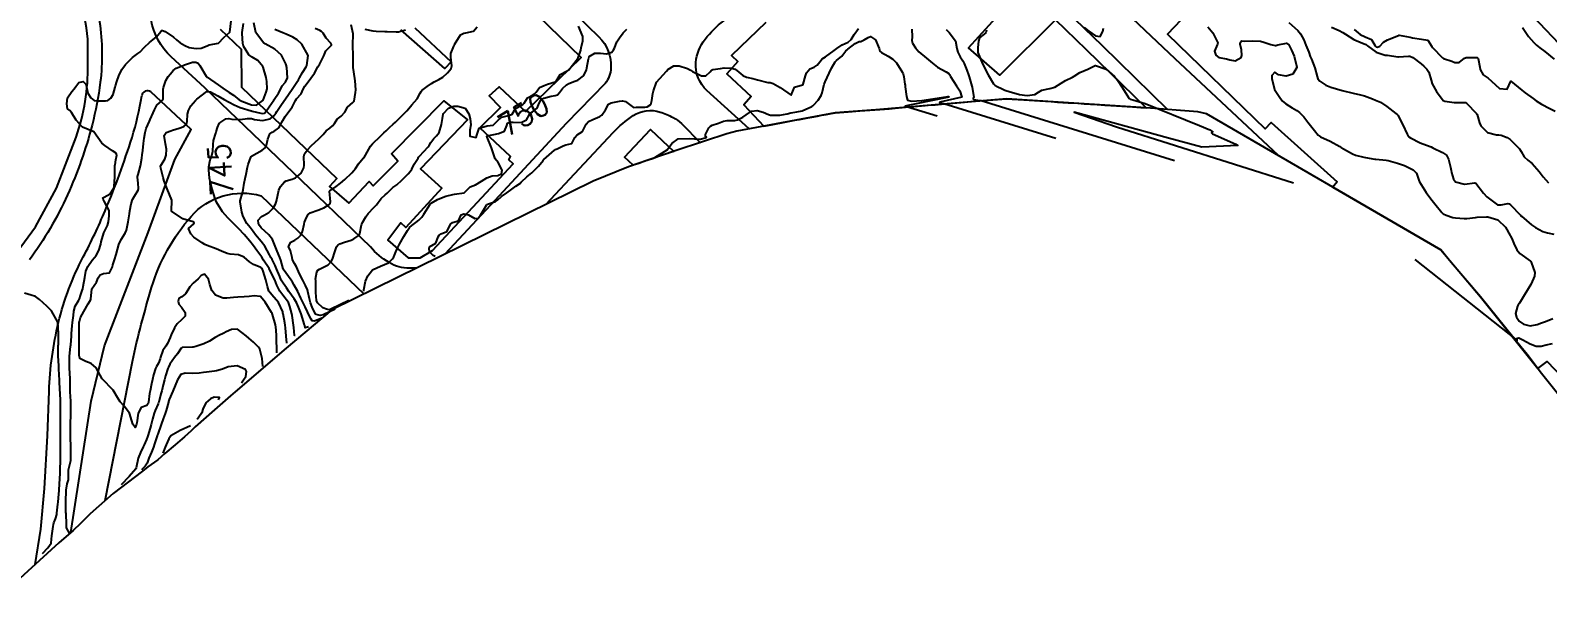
# Model space of a CAD drawing. Header units: metres. Extents: x 307586 to 320046, y 7427249 to 7434250.
# Drawn here: x 316322 to 316592, y 7432686.4 to 7432786.5 of the extents above; entities that cross this region are included whole.
import ezdxf
from ezdxf.enums import TextEntityAlignment as Align

# ---------------------------------------------------------------- set-up
doc = ezdxf.new("R2010")
doc.units = ezdxf.units.M
doc.header["$MEASUREMENT"] = 0
for name, color, linetype in [('Area', 45, 'Continuous'), ('Area Verde e Lazer', 45, 'Continuous'), ('Cotas', 45, 'Continuous'), ('Curvas de Nivel 1m', 11, 'Continuous'), ('Curvas de Nivel 5m', 15, 'Continuous'), ('Edificações', 30, 'Continuous'), ('Vias Primárias', 230, 'Continuous')]:
    doc.layers.add(name, color=color, linetype=linetype)
doc.styles.add('Style-STANDARD', font='STANDARD.shx')

msp = doc.modelspace()

# ---------------------------------------------------------------- linework, layer by layer
at = {"layer": 'Area'}
msp.add_polyline3d([(316598.56, 7432715.9, 753.69), (316590.69, 7432725.73, 756.59), (316588.43, 7432728.76, 758.14), (316587.46, 7432729.9, 758.49), (316580.06, 7432739.05, 755.97), (316574.82, 7432745.18, 748.97), (316572.98, 7432747.46, 755.09), (316531.27, 7432771.66, 748.32), (316529.73, 7432772.02, 748.32), (316520.57, 7432772.74, 748.2), (316495.67, 7432774.35, 752.79), (316495.02, 7432774.29, 751.08), (316482.98, 7432773.28, 754.46), (316472.47, 7432772.36, 755.79), (316465.2, 7432771.85, 755.98), (316447.71, 7432768.56, 751.6), (316445.94, 7432768.12, 751.86), (316441.94, 7432766.76, 751.81), (316436.58, 7432765.01, 751.76), (316428.43, 7432762.21, 752.44), (316422.14, 7432759.66, 754.68), (316375.61, 7432736.75, 755.96), (316367.53, 7432729.92, 750.29), (316358.41, 7432722.16, 746.19), (316357.62, 7432721.44, 747.09), (316354.77, 7432718.94, 746.58), (316351.32, 7432715.94, 741.61), (316350.71, 7432715.34, 742.33), (316350.61, 7432715.24, 742.19), (316349.41, 7432714.16, 740.35), (316347.73, 7432712.71, 743.18), (316345.91, 7432711.2, 741.95), (316344.68, 7432710.04, 745.41), (316342.89, 7432708.83, 743.18), (316341.91, 7432708.04, 743.01), (316336.71, 7432704.04, 742.57), (316332.6, 7432700.47, 742.19), (316330.92, 7432698.72, 742.09), (316329.61, 7432697.47, 741.22), (316327.02, 7432695.3, 740.36), (316317.38, 7432686.41, 740.17)], dxfattribs=at)
at = {"layer": 'Area Verde e Lazer'}
msp.add_lwpolyline([(316317.49, 7432744.17), (316322.91, 7432751.54), (316326.66, 7432758.44), (316329.82, 7432766.71, 0.090659), (316332.22, 7432779.61, 0.001492), (316332.22, 7432783.97, 0.103266), (316330.57, 7432791.77, 0.140767), (316323.06, 7432800.79, 0.126944), (316311.36, 7432804.99, 0.103163)], format="xyb", dxfattribs=at)
msp.add_lwpolyline([(316317.49, 7432744.17), (316322.91, 7432751.54), (316326.66, 7432758.44), (316329.82, 7432766.71, 0.090659), (316332.22, 7432779.61, 0.001492), (316332.22, 7432783.97, 0.103266), (316330.57, 7432791.77, 0.140767), (316323.06, 7432800.79, 0.126944), (316311.36, 7432804.99, 0.103163)], format="xyb", dxfattribs=at)
at = {"layer": 'Curvas de Nivel 1m', "flags": 128}
for points, elevation in [([(316328.92, 7432697.02), (316328.43, 7432697.95), (316328.4, 7432698.52), (316328.39, 7432698.56), (316328.33, 7432700.52), (316328.32, 7432700.66), (316328.31, 7432702.52), (316328.31, 7432702.69), (316328.34, 7432704.52), (316328.35, 7432704.68), (316328.53, 7432705.76), (316328.71, 7432706.33), (316328.76, 7432706.52), (316328.78, 7432708.29), (316328.82, 7432708.52), (316329.16, 7432709.93), (316329.2, 7432710.51), (316329.18, 7432711.94), (316329.16, 7432712.51), (316329.14, 7432714), (316329.14, 7432714.51), (316329.14, 7432716.03), (316329.14, 7432716.52), (316329.18, 7432718), (316329.19, 7432718.51), (316329.2, 7432720.01), (316329.19, 7432720.52), (316329.09, 7432722.14), (316329.08, 7432722.52), (316329.09, 7432724.18), (316329.07, 7432724.52), (316328.94, 7432726.35), (316328.93, 7432726.52), (316328.92, 7432728.39), (316328.93, 7432728.52), (316329.13, 7432730.21), (316329.16, 7432730.52), (316329.28, 7432732.08), (316329.32, 7432732.52), (316329.45, 7432733.93), (316329.5, 7432734.51), (316329.64, 7432735.76), (316329.74, 7432736.51), (316329.98, 7432737.43), (316330.58, 7432738.5), (316330.7, 7432738.71), (316330.92, 7432739.29), (316331.22, 7432740.21), (316331.29, 7432740.49), (316331.38, 7432740.93), (316331.67, 7432742.49), (316331.84, 7432743.63), (316332.18, 7432744.48), (316333, 7432745.62), (316333.39, 7432746.08), (316333.69, 7432746.46), (316334.16, 7432747.32), (316334.51, 7432748.46), (316334.61, 7432748.88), (316335.06, 7432750.45), (316335.72, 7432751.8), (316335.9, 7432752.44), (316336.03, 7432753.51), (316336, 7432754.44), (316335.13, 7432756.13), (316334.91, 7432756.45), (316334.9, 7432756.69), (316335.14, 7432756.79), (316336.17, 7432757.41), (316336.83, 7432758.43), (316336.89, 7432758.7), (316337.04, 7432760.43), (316337.04, 7432760.58), (316337.04, 7432762.43), (316337.05, 7432762.59), (316337.22, 7432763.47), (316337.35, 7432764.31), (316337.33, 7432764.43), (316337.31, 7432764.5), (316337.24, 7432764.64), (316336.59, 7432765.09), (316335.25, 7432765.99), (316334.7, 7432766.46), (316333.27, 7432768.47), (316331.28, 7432769.3), (316330.13, 7432770.51), (316329.32, 7432771.9), (316329.03, 7432772.23), (316328.6, 7432772.53), (316328.45, 7432773.42), (316328.59, 7432774.53), (316329.36, 7432775.65), (316329.8, 7432776.08), (316330.07, 7432776.51), (316330.63, 7432777.26), (316331.38, 7432777.41), (316331.83, 7432776.95), (316331.96, 7432776.49), (316332.22, 7432775.34), (316332.74, 7432774.48), (316333.35, 7432774.05), (316333.82, 7432773.99), (316335.35, 7432773.98), (316335.78, 7432774.01), (316336.31, 7432774.44), (316336.69, 7432775.11), (316337.1, 7432776.43), (316337.16, 7432776.65), (316337.38, 7432777.43), (316337.71, 7432778.43), (316338.28, 7432779.55), (316338.92, 7432780.41), (316339.43, 7432780.96), (316340.17, 7432781.66), (316341.13, 7432782.38), (316341.31, 7432782.52), (316341.45, 7432782.65), (316342.3, 7432783.53), (316343.18, 7432784.35), (316343.48, 7432784.57), (316344.45, 7432785.37), (316345.21, 7432786.33), (316345.34, 7432786.48), (316345.49, 7432786.5), (316346, 7432786.32), (316347.48, 7432785.31), (316348, 7432784.82), (316348.64, 7432784.29), (316349.47, 7432783.83), (316350.24, 7432783.49), (316351.46, 7432783.26), (316352.37, 7432783.34), (316353.47, 7432783.79), (316353.78, 7432783.91), (316355.47, 7432784.21), (316356.42, 7432785.26), (316357.49, 7432786.19), (316357.69, 7432788.19)], 742), ([(316365.83, 7432729.1), (316365.84, 7432730.08), (316365.81, 7432731.05), (316365.77, 7432732.08), (316365.72, 7432733.22), (316365.58, 7432734.08), (316365.06, 7432735.92), (316365, 7432736.09), (316364.9, 7432736.31), (316363.76, 7432738.1), (316362.93, 7432739.11), (316361.8, 7432739.26), (316360.93, 7432739.11), (316360.03, 7432739.05), (316358.93, 7432739), (316358.15, 7432738.94), (316356.92, 7432738.83), (316356.27, 7432738.85), (316354.93, 7432739.37), (316354.27, 7432740.22), (316353.9, 7432741.28), (316353.68, 7432742.22), (316352.98, 7432743.09), (316352.36, 7432742.85), (316351.82, 7432742.25), (316350.96, 7432741.51), (316350.34, 7432740.88), (316350.02, 7432740.27), (316349.61, 7432739.6), (316348.93, 7432739.09), (316348.42, 7432738.79), (316348.26, 7432738.29), (316348.41, 7432737.79), (316348.9, 7432737.22), (316349.51, 7432736.27), (316349.52, 7432735.64), (316348.88, 7432734.98), (316348.13, 7432734.29), (316347.62, 7432733.54), (316347.05, 7432732.31), (316346.84, 7432731.84), (316346.36, 7432730.78), (316346.07, 7432730.32), (316345.58, 7432729.55), (316345.16, 7432728.33), (316345.08, 7432728.04), (316344.78, 7432727.28), (316344.42, 7432726.69), (316344.26, 7432726.34), (316343.92, 7432725.18), (316343.7, 7432724.34), (316343.52, 7432723.57), (316343.28, 7432722.34), (316343.2, 7432721.86), (316343, 7432720.35), (316342.93, 7432720.11), (316342.69, 7432719.73), (316341.7, 7432719.35), (316341.14, 7432718.37), (316340.91, 7432716.63), (316340.86, 7432716.38), (316340.65, 7432715.81), (316340.22, 7432716.38), (316340.06, 7432716.98), (316339.61, 7432718.39), (316338.69, 7432719.59), (316337.95, 7432720.41), (316337.46, 7432721.17), (316336.72, 7432722.43), (316334.75, 7432724.45), (316333.67, 7432726.46), (316332.78, 7432727.22), (316331.86, 7432727.56), (316330.79, 7432728.08), (316330.7, 7432728.5), (316330.69, 7432728.6), (316330.68, 7432730.5), (316330.68, 7432730.65), (316330.64, 7432732.5), (316330.65, 7432732.7), (316330.68, 7432734.5), (316330.7, 7432734.68), (316330.88, 7432735.39), (316331.47, 7432736.49), (316332.25, 7432737.82), (316332.7, 7432738.47), (316332.76, 7432738.63), (316332.93, 7432740.47), (316332.94, 7432740.52), (316333.73, 7432741.69), (316334.03, 7432742.46), (316334.42, 7432743.01), (316334.97, 7432743.23), (316336.05, 7432743.37), (316336.58, 7432744.43), (316336.67, 7432744.76), (316337.01, 7432745.82), (316337.18, 7432746.43), (316337.23, 7432746.64), (316337.72, 7432748.42), (316338.17, 7432749.29), (316338.86, 7432750.4), (316339.07, 7432750.94), (316339.33, 7432752.14), (316339.38, 7432752.4), (316339.62, 7432753.88), (316339.69, 7432754.39), (316339.9, 7432755.62), (316340.18, 7432756.39), (316340.52, 7432757), (316341.15, 7432758.08), (316341.23, 7432758.38), (316341.17, 7432759.31), (316341.04, 7432760.38), (316341.05, 7432760.52), (316341.19, 7432760.88), (316341.61, 7432762.37), (316341.82, 7432763.78), (316341.9, 7432764.37), (316342, 7432765.13), (316342.1, 7432766.37), (316342.21, 7432767.32), (316342.4, 7432768.36), (316342.6, 7432769.04), (316343.18, 7432770.35), (316343.31, 7432770.64), (316343.83, 7432771.83), (316344.07, 7432772.34), (316344.51, 7432773.17), (316345.35, 7432773.94), (316345.55, 7432774.13), (316345.6, 7432774.33), (316345.63, 7432776.07), (316345.67, 7432776.33), (316346.1, 7432777.61), (316346.52, 7432778.32), (316346.92, 7432778.79), (316347.41, 7432779.35), (316347.95, 7432779.77), (316349.16, 7432780.28), (316349.42, 7432780.4), (316350.81, 7432780.88), (316351.43, 7432780.86), (316351.85, 7432780.67), (316352.15, 7432780.25), (316353.29, 7432778.34), (316353.35, 7432778.23), (316353.37, 7432778.21), (316353.39, 7432778.2), (316353.45, 7432778.17), (316355.38, 7432776.81), (316356.22, 7432776.2), (316357.37, 7432775.46), (316358.14, 7432774.96), (316359.13, 7432774.16), (316359.35, 7432774.02), (316359.59, 7432773.92), (316361.34, 7432773.27), (316362.25, 7432773.21), (316363.35, 7432774.03), (316363.39, 7432774.08), (316363.4, 7432774.11), (316363.93, 7432775.54), (316364.12, 7432776.1), (316364.09, 7432777.4), (316363.95, 7432778.1), (316363.42, 7432779.99), (316363.36, 7432780.11), (316362.44, 7432781.13), (316361.44, 7432781.75), (316360.84, 7432782.15), (316359.9, 7432783.72), (316359.8, 7432784.16), (316359.68, 7432785.97), (316359.7, 7432786.16), (316359.93, 7432787.73)], 743), ([(316367.6, 7432730.83), (316367.52, 7432732.06), (316367.39, 7432733.54), (316367.34, 7432734.06), (316367.28, 7432734.47), (316366.95, 7432736.07), (316366.94, 7432736.12), (316366.9, 7432736.4), (316366.14, 7432738.08), (316364.93, 7432739.42), (316364.44, 7432740.1), (316364.16, 7432740.89), (316363.89, 7432742.1), (316363.42, 7432743.67), (316363.22, 7432744.11), (316363, 7432744.32), (316361.68, 7432744.81), (316361, 7432745.29), (316360.03, 7432746.15), (316359.02, 7432746.56), (316357.51, 7432746.68), (316357.02, 7432746.76), (316355.99, 7432747.23), (316355.03, 7432747.65), (316353.46, 7432748.23), (316353.04, 7432748.42), (316352.58, 7432748.7), (316351.05, 7432749.69), (316350.55, 7432750.27), (316350.12, 7432751.22), (316351.08, 7432752.1), (316351.14, 7432752.26), (316351.08, 7432752.34), (316350.94, 7432752.41), (316349.09, 7432752.97), (316347.11, 7432754.31), (316347.13, 7432756.31), (316346.35, 7432758.32), (316345.82, 7432759.67), (316345.61, 7432760.33), (316345.2, 7432762.01), (316345.16, 7432762.33), (316345.16, 7432762.37), (316345.2, 7432762.44), (316345.94, 7432763.61), (316346.12, 7432764.32), (316346.18, 7432765.38), (316346.05, 7432766.32), (316345.81, 7432767.79), (316346.16, 7432768.32), (316346.98, 7432768.61), (316347.28, 7432768.72), (316348.46, 7432769.12), (316349.29, 7432769.41), (316349.76, 7432769.81), (316349.89, 7432770.27), (316349.97, 7432771.62), (316350.11, 7432772.27), (316350.53, 7432773.07), (316351.35, 7432774), (316351.47, 7432774.13), (316351.6, 7432774.26), (316353.37, 7432775.61), (316354.03, 7432775.56), (316355.36, 7432774.85), (316356.5, 7432774.2), (316357.35, 7432773.76), (316358.24, 7432773.28), (316359.33, 7432772.77), (316361.29, 7432772.17), (316361.32, 7432772.17), (316361.43, 7432772.14), (316362.97, 7432771.76), (316363.32, 7432771.72), (316363.63, 7432771.8), (316363.93, 7432772.1), (316364.5, 7432772.93), (316365.29, 7432774.09), (316365.31, 7432774.13), (316365.35, 7432774.19), (316366.14, 7432775.31), (316366.53, 7432776.08), (316366.8, 7432776.65), (316367.39, 7432777.32), (316367.72, 7432778.07), (316367.6, 7432779.88), (316367.58, 7432780.07), (316367.56, 7432780.21), (316367.43, 7432780.58), (316366.65, 7432782.08), (316365.46, 7432783.19), (316363.77, 7432784.12), (316363.57, 7432784.21), (316363.47, 7432784.27), (316362.12, 7432786.13), (316361.77, 7432787.88)], 744), ([(316371.47, 7432733.75), (316370.91, 7432733.55), (316370.8, 7432733.95), (316370.81, 7432734.02), (316370.79, 7432734.1), (316370.15, 7432736.03), (316369.71, 7432737.22), (316369.34, 7432738.04), (316368.92, 7432738.73), (316368, 7432740.05), (316367.56, 7432740.67), (316366.96, 7432741.51), (316366.63, 7432742.07), (316366.35, 7432742.7), (316365.79, 7432744.08), (316365.56, 7432744.65), (316365.01, 7432745.7), (316364.79, 7432746.09), (316364.53, 7432746.58), (316363.69, 7432748.1), (316363.04, 7432748.91), (316362.07, 7432750.12), (316361.66, 7432750.72), (316361.08, 7432751.44), (316360.53, 7432752.15), (316359.86, 7432753.39), (316359.61, 7432754.16), (316359.33, 7432755.96), (316359.33, 7432756.16), (316359.72, 7432757.58), (316359.84, 7432758.15), (316360.02, 7432759.3), (316360.21, 7432760.15), (316360.39, 7432760.94), (316360.61, 7432762.15), (316360.73, 7432762.62), (316361.23, 7432763.95), (316361.3, 7432764.07), (316361.36, 7432764.14), (316363.24, 7432765.21), (316363.74, 7432765.62), (316363.99, 7432766.1), (316364.23, 7432767.13), (316364.62, 7432768.1), (316365, 7432768.37), (316365.28, 7432768.49), (316366.21, 7432769.16), (316366.68, 7432770.08), (316366.89, 7432770.49), (316367.31, 7432771.18), (316367.98, 7432772.06), (316368.55, 7432772.84), (316369.14, 7432774.04), (316369.36, 7432774.35), (316370.16, 7432775.24), (316370.54, 7432776.03), (316370.82, 7432776.58), (316371.39, 7432777.37), (316371.88, 7432778.01), (316372.52, 7432778.89), (316373.13, 7432780), (316373.24, 7432780.19), (316373.43, 7432780.45), (316374.23, 7432781.99), (316374.58, 7432782.86), (316375.47, 7432783.74), (316375.59, 7432783.85), (316375.6, 7432783.97), (316375.48, 7432784.23), (316374.64, 7432785.14), (316374.07, 7432785.99), (316373.8, 7432786.3), (316373.5, 7432786.48), (316372.64, 7432786.87)], 746), ([(316373.86, 7432735.3), (316372.57, 7432734.77), (316372.11, 7432734.82), (316371.95, 7432735.07), (316371.49, 7432736.01), (316371.32, 7432736.43), (316370.91, 7432737.28), (316370.53, 7432738.02), (316370.13, 7432738.82), (316369.56, 7432740.03), (316368.95, 7432741.16), (316368.61, 7432741.7), (316368.37, 7432742.05), (316366.99, 7432744), (316366.96, 7432744.07), (316366.53, 7432745.6), (316366.35, 7432746.08), (316365.88, 7432747.22), (316365.56, 7432748.08), (316365.05, 7432749.27), (316364.4, 7432750.1), (316363.08, 7432751.36), (316362.77, 7432751.8), (316362.6, 7432752.12), (316362.51, 7432752.7), (316363.1, 7432753.35), (316363.61, 7432753.6), (316364.41, 7432754.1), (316364.78, 7432754.43), (316365.12, 7432754.82), (316365.62, 7432755.6), (316365.78, 7432756.08), (316366.01, 7432757.22), (316366.22, 7432758.08), (316366.49, 7432758.74), (316367.18, 7432759.57), (316367.49, 7432759.75), (316368.55, 7432760.05), (316369.19, 7432760.29), (316370.15, 7432761.08), (316370.67, 7432762.03), (316370.73, 7432762.51), (316370.64, 7432764.03), (316370.74, 7432764.52), (316371.24, 7432765.21), (316372.04, 7432766.01), (316373.26, 7432767.16), (316373.7, 7432767.56), (316374.08, 7432767.98), (316374.64, 7432768.62), (316375.29, 7432769.11), (316375.77, 7432769.49), (316376.1, 7432769.96), (316376.57, 7432770.7), (316377.32, 7432771.25), (316377.95, 7432771.94), (316378.42, 7432772.85), (316379.35, 7432773.67), (316379.49, 7432773.78), (316379.59, 7432773.92), (316379.82, 7432775.46), (316379.88, 7432775.91), (316379.79, 7432777.51), (316379.73, 7432777.92), (316379.42, 7432779.92), (316379.44, 7432781.92), (316379.39, 7432783.92), (316379.41, 7432785.84), (316379.41, 7432785.92), (316379.05, 7432787.47)], 747), ([(316376.25, 7432736.86), (316374.08, 7432735.87), (316373.57, 7432735.77), (316372.82, 7432735.91), (316372.7, 7432735.99), (316372.13, 7432737.22), (316371.83, 7432738.01), (316371.65, 7432738.73), (316371.37, 7432740.01), (316371.28, 7432740.35), (316370.95, 7432741.09), (316370.45, 7432742.03), (316369.87, 7432743.14), (316369.52, 7432744.03), (316369.36, 7432744.4), (316369, 7432745), (316368.64, 7432745.68), (316368.55, 7432746.05), (316368.25, 7432747.28), (316367.89, 7432748.06), (316368.31, 7432748.78), (316369.05, 7432749.19), (316369.58, 7432749.51), (316370.09, 7432750.03), (316370.41, 7432750.68), (316370.69, 7432752.02), (316370.76, 7432752.35), (316371.1, 7432753.21), (316371.4, 7432753.73), (316371.76, 7432754.01), (316373.12, 7432754.52), (316374.2, 7432754.9), (316375.13, 7432755.49), (316375.36, 7432755.74), (316375.42, 7432755.97), (316375.24, 7432757.88), (316375.29, 7432757.97), (316376.39, 7432758.74), (316377.18, 7432759.29), (316377.94, 7432759.94), (316379.2, 7432761.18), (316379.56, 7432761.56), (316379.83, 7432761.91), (316380.35, 7432762.77), (316381.23, 7432763.74), (316381.31, 7432763.82), (316381.39, 7432763.9), (316381.61, 7432764.27), (316382.5, 7432765.88), (316382.84, 7432766.3), (316383.27, 7432766.71), (316383.85, 7432767.29), (316384.45, 7432767.86), (316384.88, 7432768.26), (316385.29, 7432768.64), (316385.92, 7432769.22), (316386.57, 7432769.84), (316386.95, 7432770.19), (316387.31, 7432770.54), (316388.62, 7432771.81), (316388.96, 7432772.17), (316389.34, 7432772.61), (316389.87, 7432773.27), (316390.34, 7432773.79), (316390.79, 7432774.35), (316391.37, 7432775.34), (316391.53, 7432775.62), (316391.67, 7432775.78), (316392.6, 7432776.55), (316393.39, 7432777.08), (316393.82, 7432777.33), (316394.65, 7432777.74), (316395.41, 7432778.21), (316396.19, 7432778.95), (316396.84, 7432779.72), (316396.97, 7432780.18), (316396.81, 7432781.72), (316396.79, 7432782.38), (316397.36, 7432783.71), (316397.4, 7432783.79), (316397.48, 7432783.99), (316398.55, 7432785.69), (316399.15, 7432786.03), (316399.5, 7432786.07), (316400.82, 7432786.35), (316401.51, 7432787.13)], 748), ([(316378.64, 7432738.41), (316375.47, 7432736.89), (316375.14, 7432736.79), (316374.71, 7432736.87), (316374.02, 7432737.09), (316373.06, 7432737.99), (316372.93, 7432738.42), (316372.81, 7432739.86), (316372.8, 7432739.99), (316372.81, 7432741.84), (316372.79, 7432741.99), (316372.75, 7432742.21), (316372.99, 7432743.53), (316373.15, 7432743.83), (316373.41, 7432743.99), (316375, 7432744.78), (316375.55, 7432745.42), (316375.78, 7432745.96), (316376.08, 7432746.91), (316376.49, 7432747.96), (316376.71, 7432748.29), (316377.05, 7432748.51), (316377.91, 7432748.8), (316379.06, 7432749.19), (316379.55, 7432749.43), (316380.29, 7432749.91), (316380.61, 7432750.36), (316380.91, 7432751.9), (316380.95, 7432752.04), (316381.09, 7432752.28), (316381.7, 7432753.29), (316382.11, 7432753.89), (316383.12, 7432754.99), (316383.56, 7432755.44), (316383.9, 7432755.86), (316384.44, 7432756.56), (316385.15, 7432757.21), (316385.48, 7432757.52), (316385.78, 7432757.84), (316386.49, 7432758.52), (316387.17, 7432759), (316388.11, 7432759.82), (316389.19, 7432760.97), (316389.6, 7432761.39), (316389.86, 7432761.79), (316390.3, 7432762.7), (316390.99, 7432763.78), (316391.08, 7432763.93), (316391.24, 7432764.14), (316392.76, 7432765.76), (316392.97, 7432766.04), (316393.26, 7432766.54), (316393.76, 7432767.26), (316394.27, 7432767.74), (316394.72, 7432768.31), (316395.16, 7432769.73), (316395.31, 7432770.82), (316395.45, 7432771.6), (316395.51, 7432771.73), (316396.39, 7432772.67), (316397.34, 7432773.01), (316398.05, 7432772.99), (316399.34, 7432772.69), (316400, 7432771.67), (316400.24, 7432770.75), (316400.34, 7432769.67), (316400.2, 7432768.77), (316400.17, 7432767.67), (316401.28, 7432767.46), (316401.35, 7432767.59), (316401.36, 7432767.66), (316401.87, 7432769.08), (316403.3, 7432769.49), (316404.36, 7432769.62), (316405.31, 7432770.57), (316405.86, 7432771.07), (316407.32, 7432771.44), (316407.71, 7432771.58), (316408.3, 7432772.61), (316409.35, 7432773.13), (316409.62, 7432773.29), (316409.84, 7432773.56), (316410.43, 7432774.48), (316411.37, 7432774.97), (316411.7, 7432775.2), (316412, 7432775.53), (316412.58, 7432776.34), (316413.39, 7432776.72), (316413.99, 7432776.91), (316415.4, 7432777.35), (316415.49, 7432777.4), (316415.54, 7432777.49), (316416.26, 7432778.64), (316417.42, 7432779.26), (316417.8, 7432779.46), (316419.14, 7432781.14), (316419.33, 7432781.44), (316419.38, 7432781.51), (316419.45, 7432781.64), (316419.93, 7432782.98), (316420.03, 7432783.43), (316420.27, 7432784.65), (316420.32, 7432785.43), (316419.52, 7432787.29)], 749), ([(316381.5, 7432786.75), (316382.94, 7432786.44), (316383.5, 7432786.4), (316385.05, 7432786.31), (316385.5, 7432786.29), (316387.08, 7432786.25), (316387.5, 7432786.24), (316388.72, 7432786.6)], 747), ([(316394.02, 7432746.24), (316393.69, 7432746.41), (316393.03, 7432747.08), (316392.93, 7432747.75), (316393.04, 7432747.96), (316394.14, 7432748.65), (316394.56, 7432749.73), (316394.73, 7432750.07), (316395.07, 7432750.28), (316396.07, 7432750.72), (316396.61, 7432751.71), (316396.76, 7432752.04), (316397.09, 7432752.28), (316398.18, 7432752.61), (316398.62, 7432753.69), (316399.11, 7432753.85), (316399.94, 7432753.67), (316401.1, 7432753.02), (316401.68, 7432753.08), (316402.11, 7432753.64), (316403.13, 7432755.41), (316403.24, 7432755.52), (316403.51, 7432755.63), (316404.74, 7432756.02), (316405.14, 7432756.28), (316405.83, 7432756.92), (316406.76, 7432757.59), (316406.99, 7432757.76), (316407.17, 7432757.89), (316408.37, 7432758.77), (316409.18, 7432759.33), (316409.3, 7432759.44), (316409.4, 7432759.56), (316410.32, 7432760.42), (316411.2, 7432761.18), (316411.6, 7432761.53), (316412.39, 7432762.35), (316413.23, 7432763.35), (316413.31, 7432763.44), (316413.38, 7432763.51), (316415.25, 7432765.18), (316415.43, 7432765.31), (316415.85, 7432765.48), (316416.79, 7432765.94), (316417.26, 7432766.11), (316418.36, 7432766.36), (316418.89, 7432767.45), (316419.29, 7432767.91), (316420.23, 7432768.5), (316420.7, 7432769.43), (316420.91, 7432769.82), (316421.31, 7432770.27), (316422.06, 7432770.67), (316423.32, 7432771.15), (316423.66, 7432771.39), (316424.33, 7432772.39), (316424.86, 7432773.38), (316425.36, 7432773.64), (316426.83, 7432773.88), (316427.36, 7432773.95), (316427.89, 7432773.87), (316428.59, 7432773.33), (316429.34, 7432772.76), (316429.83, 7432772.83), (316431.35, 7432772.84), (316431.76, 7432772.88), (316432.38, 7432773.29), (316432.6, 7432774.05), (316432.73, 7432775.29), (316432.89, 7432775.77), (316433.4, 7432777.28), (316435.17, 7432779.25), (316435.43, 7432779.53), (316436.47, 7432780.2), (316437.44, 7432780.2), (316438.94, 7432779.7), (316439.43, 7432779.45), (316439.82, 7432779.2), (316441.42, 7432778.39), (316442.16, 7432778.43), (316442.94, 7432779.16), (316443.18, 7432779.41), (316443.43, 7432779.52), (316444.82, 7432779.75), (316445.43, 7432779.85), (316446.78, 7432779.77), (316447.43, 7432779.58), (316448.07, 7432779.1), (316448.78, 7432778.46), (316449.41, 7432778.21), (316450.54, 7432777.94), (316451.41, 7432777.7), (316453.21, 7432777.24), (316453.4, 7432777.23), (316453.61, 7432777.24), (316454.16, 7432777.03), (316455.39, 7432776.33), (316457.37, 7432774.99), (316457.99, 7432776.38), (316459.4, 7432776.84), (316459.48, 7432776.88), (316459.52, 7432776.96), (316459.95, 7432778.42), (316460.13, 7432778.95), (316460.71, 7432779.67), (316461.44, 7432779.97), (316462.03, 7432780.34), (316462.47, 7432780.93), (316462.91, 7432781.47), (316463.46, 7432781.81), (316465.03, 7432782.9), (316465.48, 7432783.29), (316466.44, 7432783.93), (316467.49, 7432784.39), (316468.04, 7432784.86), (316468.58, 7432785.78), (316469.36, 7432786.84)], 751), ([(316478.87, 7432786.73), (316478.88, 7432785.35), (316478.86, 7432784.73), (316478.99, 7432784.23), (316479.48, 7432783.41), (316480.08, 7432782.71), (316481.46, 7432781.55), (316482.54, 7432780.69), (316483.44, 7432779.94), (316484.95, 7432779.14), (316485.43, 7432778.84), (316485.56, 7432778.65), (316485.74, 7432778.32), (316486.79, 7432776.64), (316487.39, 7432775.73), (316487.74, 7432774.62), (316485.16, 7432774.05), (316483.81, 7432773.72), (316483.77, 7432773.61), (316484.21, 7432773.55), (316484.55, 7432773.5), (316504.5, 7432767.31)], 751), ([(316509.53, 7432787.02), (316510.33, 7432786.35), (316511.52, 7432785.56), (316512.39, 7432785.45), (316512.86, 7432786.33), (316512.96, 7432786.9)], 748), ([(316531.53, 7432787.13), (316532.4, 7432786.09), (316533.29, 7432784.3), (316533.26, 7432784.08), (316532.73, 7432782.84), (316532.92, 7432782.09), (316533.47, 7432781.7), (316534.86, 7432781.46), (316535.46, 7432781.25), (316536.41, 7432781.1), (316537.47, 7432781.68), (316537.6, 7432782.03), (316537.49, 7432783.06), (316537.27, 7432784.03), (316537.25, 7432784.29), (316537.51, 7432784.64), (316538.07, 7432784.58), (316539.51, 7432784.64), (316540.92, 7432784.58), (316541.51, 7432784.41), (316542.71, 7432783.97), (316543.5, 7432783.81), (316543.63, 7432783.83), (316543.98, 7432783.95), (316545.51, 7432784.24), (316545.94, 7432783.93), (316546.42, 7432782.99), (316546.86, 7432781.92), (316547.37, 7432779.99), (316547.38, 7432779.91), (316546.66, 7432778.69), (316545.44, 7432778.34), (316544.1, 7432778.61), (316543.44, 7432779.08), (316542.92, 7432778.48), (316542.89, 7432777.97), (316543.4, 7432775.96), (316544.19, 7432774.75), (316544.78, 7432773.94), (316545.38, 7432773.43), (316546.55, 7432772.74), (316547.36, 7432772.27), (316547.84, 7432771.9), (316548.58, 7432771.13), (316549.34, 7432770.19), (316549.58, 7432769.88), (316550.5, 7432768.69), (316551.17, 7432767.86), (316551.31, 7432767.74), (316551.58, 7432767.58), (316553.3, 7432766.76), (316555, 7432765.81), (316555.18, 7432765.71), (316555.28, 7432765.64), (316555.67, 7432765.42), (316557.27, 7432764.53), (316557.79, 7432764.31), (316559.26, 7432763.93), (316560.25, 7432763.75), (316561.26, 7432763.61), (316561.4, 7432763.6), (316563.26, 7432763.42), (316563.62, 7432763.35), (316565.25, 7432762.89), (316566.5, 7432762.43), (316567.24, 7432762.09), (316568.09, 7432761.66), (316568.66, 7432761.08), (316569.16, 7432759.64), (316569.18, 7432759.61), (316569.21, 7432759.54), (316570.36, 7432757.63), (316571.18, 7432756.5), (316571.9, 7432755.61), (316573.15, 7432754.1), (316573.41, 7432753.86), (316573.93, 7432753.59), (316575.14, 7432753.17), (316575.59, 7432753.11), (316577.14, 7432753.04), (316577.63, 7432753.05), (316579.14, 7432753.19), (316579.43, 7432753.23), (316581.14, 7432753.3), (316581.34, 7432753.3), (316583.13, 7432752.77), (316584.52, 7432751.46), (316584.74, 7432751.09), (316585.1, 7432750.41), (316585.61, 7432749.44), (316585.98, 7432748.55), (316586.51, 7432747.44), (316587.06, 7432746.78), (316588.97, 7432745.4), (316589, 7432745.36), (316589.04, 7432745.27), (316589.69, 7432743.39), (316589.68, 7432742.73), (316589.07, 7432741.4), (316589.04, 7432741.35), (316588.99, 7432741.27), (316587.86, 7432739.42), (316586.96, 7432737.96), (316586.76, 7432737.63), (316586.65, 7432737.43), (316586.26, 7432736.11), (316586.43, 7432735.43), (316586.92, 7432734.72), (316587.68, 7432734.19), (316588.91, 7432733.93), (316590.14, 7432734.16), (316590.91, 7432734.43), (316591.6, 7432734.69), (316592.92, 7432735.19)], 748), ([(316545.94, 7432787.93), (316547.53, 7432786.5), (316548.03, 7432785.9), (316548.58, 7432784.83), (316548.99, 7432783.9), (316549.48, 7432782.61), (316549.75, 7432781.88), (316549.97, 7432781.37), (316550.59, 7432779.87), (316550.98, 7432778.32), (316551.11, 7432777.86), (316551.43, 7432777.45), (316552.52, 7432776.75), (316553.41, 7432776.38), (316555.4, 7432775.81), (316557.4, 7432775.34), (316558.68, 7432775.06), (316559.39, 7432774.85), (316560.83, 7432774.3), (316561.39, 7432774.09), (316562.27, 7432773.73), (316563.37, 7432772.97), (316564.95, 7432771.7), (316565.21, 7432771.55), (316565.35, 7432771.41), (316566.25, 7432769.68), (316566.98, 7432768.01), (316567.18, 7432767.67), (316567.31, 7432767.56), (316567.57, 7432767.4), (316569.3, 7432766.49), (316571.1, 7432765.81), (316571.28, 7432765.75), (316571.57, 7432765.62), (316573.27, 7432764.75), (316573.97, 7432764.29), (316574.34, 7432763.58), (316574.68, 7432762.14), (316574.8, 7432761.58), (316574.88, 7432761.22), (316575.22, 7432760.02), (316575.6, 7432759.57), (316577.21, 7432759.13), (316579.04, 7432759.36), (316579.21, 7432759.3), (316580.59, 7432757.51), (316581.18, 7432756.85), (316583.05, 7432755.48), (316583.16, 7432755.47), (316583.73, 7432755.47), (316584.92, 7432755.7), (316585.17, 7432755.66), (316585.39, 7432755.45), (316587.14, 7432753.63), (316587.24, 7432753.52), (316587.33, 7432753.43), (316589.12, 7432751.92), (316589.82, 7432751.39), (316591.11, 7432750.7), (316591.99, 7432750.49), (316593.11, 7432750.26)], 747), ([(316553.54, 7432787.08), (316554.87, 7432786.48), (316555.53, 7432786.14), (316556.01, 7432785.81), (316557.51, 7432784.86), (316559.03, 7432784.25), (316559.51, 7432784.08), (316559.71, 7432783.97), (316559.93, 7432783.76), (316561.49, 7432782.61), (316563.08, 7432782.12), (316563.48, 7432782.09), (316565.35, 7432781.82), (316565.47, 7432781.81), (316567.22, 7432781.93), (316567.48, 7432781.91), (316567.98, 7432781.66), (316569.46, 7432780.55), (316569.95, 7432780.14), (316570.52, 7432779.63), (316570.88, 7432779.06), (316571.26, 7432777.62), (316571.42, 7432777), (316572.22, 7432775.61), (316573.39, 7432774.04), (316573.68, 7432773.89), (316575.38, 7432773.68), (316577.25, 7432773.69), (316577.38, 7432773.66), (316577.58, 7432773.55), (316579.36, 7432771.73), (316579.43, 7432771.53), (316579.85, 7432770.03), (316580.13, 7432769.51), (316581.32, 7432768.36), (316582.91, 7432767.89), (316583.32, 7432767.91), (316583.71, 7432767.87), (316584.79, 7432767.46), (316585.31, 7432767.11), (316587, 7432765.43), (316587.28, 7432764.95), (316587.82, 7432763.97), (316588.49, 7432763.41), (316589.25, 7432762.82), (316590.46, 7432761.39), (316591.22, 7432760.42), (316592.16, 7432759.37)], 746), ([(316587.55, 7432787.05), (316588.61, 7432785.42), (316589.51, 7432784.35), (316589.99, 7432783.88), (316590.61, 7432783.39), (316591.49, 7432782.74), (316593.13, 7432781.36)], 744), ([(316433.09, 7432763.9), (316435.31, 7432765.25), (316436.12, 7432766.39), (316437.28, 7432767.23), (316439.28, 7432767.28), (316440.18, 7432767.19), (316441.16, 7432767.12), (316442.06, 7432767.36), (316442.3, 7432767.51), (316442.11, 7432767.58), (316442.12, 7432768), (316442.72, 7432769.17), (316443, 7432769.47), (316443.31, 7432769.62), (316444.46, 7432769.99), (316445.32, 7432770.33), (316445.98, 7432770.47), (316447.32, 7432770.48), (316447.85, 7432770.58), (316448.79, 7432771.09), (316449.34, 7432771.5), (316450.31, 7432772.11), (316451.34, 7432772.25), (316452.42, 7432771.98), (316453.34, 7432771.52), (316453.72, 7432771.42), (316455.34, 7432771.43), (316456.67, 7432771.66), (316457.34, 7432771.83), (316458.36, 7432771.99), (316459.35, 7432772.19), (316461.03, 7432772.94), (316461.21, 7432773.08), (316461.36, 7432773.22), (316462.18, 7432774.11), (316462.73, 7432774.93), (316462.91, 7432775.39), (316463.25, 7432776.92), (316463.28, 7432777.04), (316463.41, 7432777.38), (316464.11, 7432778.91), (316464.57, 7432779.77), (316465.18, 7432780.89), (316465.46, 7432781.17), (316466.41, 7432781.93), (316467.13, 7432782.87), (316467.31, 7432783.04), (316467.48, 7432783.15), (316468.79, 7432784.16), (316469.49, 7432784.54), (316469.8, 7432784.53), (316470.39, 7432784.83), (316471.09, 7432785.24), (316471.5, 7432785.43), (316472.38, 7432784.81), (316473.02, 7432783.27), (316473.18, 7432782.8), (316473.47, 7432782.56), (316474.62, 7432781.93), (316475.46, 7432781.4), (316476.11, 7432780.76), (316477.17, 7432779.01), (316477.29, 7432778.75), (316477.42, 7432778.23), (316477.6, 7432776.94), (316477.64, 7432776.75), (316477.68, 7432776.47), (316477.87, 7432774.74), (316478.09, 7432774.1), (316478.8, 7432773.88), (316480.6, 7432774.02), (316484.91, 7432774.66), (316485.28, 7432774.75), (316485.37, 7432774.75), (316485.42, 7432774.65), (316479.6, 7432773.43), (316478.11, 7432773.13), (316477.68, 7432773.03), (316477.66, 7432773), (316477.79, 7432772.98), (316477.88, 7432772.97), (316483.38, 7432771.27)], 752), ([(316492.11, 7432786.57), (316492.04, 7432786.06), (316491.51, 7432785.65), (316490.9, 7432785.19), (316490.74, 7432784.59), (316490.61, 7432783.46), (316490.58, 7432782.59), (316491.45, 7432780.58), (316492.42, 7432778.57), (316493.41, 7432776.99), (316493.63, 7432776.78), (316494.06, 7432776.55), (316494.94, 7432776.08), (316495.4, 7432775.89), (316496.36, 7432775.55), (316497.39, 7432775.26), (316497.99, 7432775.1), (316499.39, 7432774.9), (316500.74, 7432775.11), (316501.39, 7432775.54), (316501.99, 7432775.86), (316503.4, 7432776.17), (316504.32, 7432776.43), (316505.41, 7432777.11), (316506.21, 7432777.61), (316507.42, 7432778.19), (316507.76, 7432778.38), (316508.77, 7432779.03), (316509.44, 7432779.31), (316510.19, 7432779.6), (316511.45, 7432780.26), (316511.51, 7432780.28), (316513.44, 7432779.6), (316514.94, 7432778.3), (316515.14, 7432778.02), (316515.42, 7432777.63), (316516.33, 7432776.28), (316517.39, 7432774.54), (316517.5, 7432774.39), (316517.73, 7432774.26), (316518.2, 7432774.12), (316520.36, 7432773.52), (316530.06, 7432769.58), (316531.87, 7432768.8), (316532.4, 7432768.46), (316532.28, 7432768.34), (316532.15, 7432768.25), (316532.36, 7432768.07), (316536.52, 7432766.23), (316536.89, 7432766.03), (316530.48, 7432765.74), (316524.5, 7432767.31), (316507.75, 7432771.98), (316515.28, 7432769.34), (316546.74, 7432759.39)], 749), ([(316568.38, 7432745.72), (316586.57, 7432731.31), (316586.59, 7432731.72), (316586.88, 7432731.78), (316587.12, 7432731.67), (316587.56, 7432731.42), (316588.87, 7432730.72), (316589.93, 7432730.32), (316590.87, 7432730.28), (316591.73, 7432730.51), (316592.87, 7432730.79)], 749), ([(316324.14, 7432693.39), (316325.09, 7432694.36), (316325.69, 7432695.2), (316325.77, 7432695.92), (316325.78, 7432696.55), (316326.06, 7432698.18), (316326.11, 7432698.54), (316326.15, 7432698.83), (316326.45, 7432699.58), (316326.68, 7432700.31), (316326.72, 7432700.54), (316326.88, 7432702.14), (316326.92, 7432702.54), (316327.06, 7432703.98), (316327.1, 7432704.53), (316327.17, 7432705.89), (316327.21, 7432706.53), (316327.26, 7432707.82), (316327.28, 7432708.53), (316327.34, 7432709.76), (316327.37, 7432710.53), (316327.37, 7432711.76), (316327.35, 7432712.53), (316327.32, 7432713.83), (316327.32, 7432714.53), (316327.33, 7432715.85), (316327.34, 7432716.53), (316327.36, 7432717.84), (316327.36, 7432718.53), (316327.35, 7432719.88), (316327.34, 7432720.53), (316327.29, 7432721.97), (316327.25, 7432722.53), (316327.15, 7432724.14), (316327.14, 7432724.54), (316327.12, 7432724.91), (316327.06, 7432726.55), (316327.04, 7432726.81), (316326.95, 7432728.55), (316326.95, 7432730.42), (316326.96, 7432730.55), (316326.98, 7432730.7), (316326.96, 7432732.55), (316326.87, 7432734.55), (316325.74, 7432736.56), (316324.9, 7432737.43), (316323.6, 7432738.58), (316322.92, 7432739.13), (316322.15, 7432739.38), (316320.93, 7432739.73)], 741), ([(316363.33, 7432726.66), (316363.24, 7432728.11), (316362.82, 7432729.73), (316362.6, 7432730.11), (316361.68, 7432730.98), (316360.84, 7432731.7), (316360.39, 7432732.14), (316358.86, 7432733.32), (316357.76, 7432733.27), (316356.85, 7432732.82), (316356.43, 7432732.62), (316355.55, 7432732.2), (316355.09, 7432731.96), (316354.84, 7432731.81), (316353.85, 7432731.2), (316352.83, 7432730.72), (316351.43, 7432730.25), (316350.95, 7432730.13), (316350.82, 7432730.12), (316349.02, 7432730.08), (316348.82, 7432729.93), (316348.14, 7432728.95), (316347.64, 7432728.3), (316346.78, 7432727.09), (316346.54, 7432726.55), (316346.45, 7432726.31), (316346.05, 7432725.02), (316345.87, 7432724.32), (316345.64, 7432723.42), (316345.35, 7432722.32), (316345.21, 7432721.83), (316344.83, 7432720.33), (316344.79, 7432720.24), (316344.7, 7432720), (316344.2, 7432718.81), (316344.04, 7432718.34), (316343.73, 7432717.27), (316343.5, 7432716.34), (316343.32, 7432715.67), (316342.88, 7432714.35), (316342.82, 7432714.16), (316342.62, 7432713.67), (316342.22, 7432712.75), (316342.05, 7432712.36), (316341.58, 7432711.36), (316341.19, 7432710.37), (316340.82, 7432708.64), (316340.74, 7432708.47), (316339.56, 7432707.07), (316338.12, 7432705.6)], 742), ([(316359.53, 7432723.74), (316359.94, 7432724.27), (316360.31, 7432724.92), (316360.44, 7432725.81), (316360.24, 7432726.15), (316358.78, 7432726.77), (316357.2, 7432726.6), (316356.78, 7432726.45), (316356.6, 7432726.37), (316356.16, 7432726.2), (316355.09, 7432725.89), (316354.77, 7432725.83), (316353.3, 7432725.69), (316352.77, 7432725.62), (316352.02, 7432725.49), (316350.76, 7432725.41), (316349.53, 7432725.51), (316348.76, 7432725.23), (316348.16, 7432724.29), (316347.75, 7432723.29), (316347.33, 7432722.3), (316346.71, 7432720.82), (316346.59, 7432720.42), (316346.56, 7432720.31), (316346.14, 7432718.86), (316345.95, 7432718.32), (316345.62, 7432717.36), (316345.25, 7432716.32), (316344.64, 7432714.6), (316344.57, 7432714.39), (316344.55, 7432714.33), (316344.05, 7432712.89), (316343.87, 7432712.34), (316343.52, 7432711.42), (316343.09, 7432710.34), (316342.78, 7432709.46), (316342.4, 7432708.91), (316341.77, 7432708.27)], 741)]:
    msp.add_lwpolyline(points, dxfattribs=dict(at, elevation=elevation))
at = {"layer": 'Curvas de Nivel 5m', "flags": 128}
for points, elevation in [([(316369.08, 7432732.2), (316369.03, 7432732.18), (316369.01, 7432732.2), (316368.87, 7432733.64), (316368.82, 7432734.04), (316368.59, 7432735.74), (316368.52, 7432736.05), (316368.18, 7432737.33), (316367.89, 7432738.06), (316366.93, 7432739.35), (316366.37, 7432740.08), (316365.85, 7432741.18), (316365.47, 7432742.08), (316364.98, 7432743.12), (316364.46, 7432744.1), (316363.5, 7432745.61), (316363.19, 7432746.11), (316363.02, 7432746.38), (316362.26, 7432747.35), (316361.71, 7432748.13), (316361.05, 7432748.97), (316360.01, 7432750.15), (316359.07, 7432751.19), (316358.58, 7432751.67), (316358.05, 7432752.18), (316357.1, 7432753.15), (316356.2, 7432754.2), (316355.13, 7432755.91), (316354.97, 7432756.21), (316354.85, 7432756.5), (316354.34, 7432758.22), (316354.03, 7432759.36), (316353.88, 7432760.22), (316353.75, 7432761.67), (316353.77, 7432762.22), (316354, 7432763.44), (316354.28, 7432764.22), (316354.46, 7432765), (316354.49, 7432766.22), (316354.58, 7432766.9), (316354.99, 7432768.21), (316355.06, 7432768.43), (316355.29, 7432769.22), (316355.58, 7432769.93), (316355.85, 7432770.2), (316356.77, 7432770.74), (316357.31, 7432770.83), (316357.81, 7432770.68), (316359.31, 7432770.64), (316360.61, 7432770.85), (316361.31, 7432770.8), (316361.85, 7432770.67), (316363.31, 7432770.49), (316364.65, 7432770.76), (316365.32, 7432771.3), (316365.64, 7432771.76), (316365.86, 7432772.08), (316366.44, 7432772.97), (316367.2, 7432774.07), (316367.26, 7432774.16), (316367.36, 7432774.3), (316368.55, 7432776.05), (316369.39, 7432777.27), (316369.7, 7432777.73), (316369.87, 7432778.04), (316370.41, 7432779.03), (316371.05, 7432780.02), (316371.16, 7432780.28), (316371.44, 7432782.02), (316370.3, 7432784.03), (316369.48, 7432784.83), (316368.71, 7432785.28), (316367.49, 7432785.83), (316366.93, 7432786.08), (316365.5, 7432786.68)], 745), ([(316381.3, 7432740.07), (316381.35, 7432740.3), (316381.63, 7432741.89), (316382.03, 7432742.83), (316382.89, 7432743.87), (316382.99, 7432743.94), (316384.29, 7432744.56), (316385, 7432744.82), (316385.7, 7432745.15), (316386.4, 7432745.84), (316386.64, 7432746.21), (316387.03, 7432747.06), (316387.26, 7432747.61), (316387.36, 7432747.83), (316387.7, 7432748.47), (316388.46, 7432749.81), (316389.07, 7432750.89), (316389.46, 7432751.42), (316389.86, 7432751.79), (316390.56, 7432752.32), (316391.1, 7432752.72), (316391.63, 7432753.25), (316392, 7432753.77), (316393.13, 7432755.57), (316393.21, 7432755.67), (316393.33, 7432755.75), (316394.46, 7432756.42), (316395.15, 7432756.72), (316395.9, 7432756.98), (316397.16, 7432757.31), (316397.49, 7432757.38), (316399.16, 7432757.6), (316399.22, 7432757.62), (316399.29, 7432757.68), (316400.22, 7432758.63), (316401.18, 7432759.04), (316402.25, 7432759.64), (316403.19, 7432760.27), (316404.19, 7432760.62), (316405.19, 7432760.68), (316405.85, 7432760.95), (316405.93, 7432761.6), (316405.22, 7432762.98), (316404.71, 7432763.62), (316404.48, 7432764.37), (316404.05, 7432765.62), (316403.28, 7432767.48), (316403.23, 7432767.64), (316403.24, 7432767.68), (316403.28, 7432767.7), (316403.35, 7432767.71), (316405.29, 7432768.18), (316406.34, 7432768.55), (316406.75, 7432769.6), (316406.92, 7432769.98), (316407.31, 7432770.15), (316407.93, 7432770.2), (316409.31, 7432770.12), (316410.29, 7432770.58), (316410.81, 7432771.55), (316411.02, 7432771.85), (316411.33, 7432772.04), (316412.2, 7432772.67), (316412.52, 7432773.53), (316412.8, 7432774.08), (316413.36, 7432774.42), (316414.68, 7432774.81), (316415.37, 7432774.9), (316415.81, 7432775.04), (316416.14, 7432775.48), (316416.69, 7432776.17), (316417.39, 7432776.81), (316417.82, 7432777.04), (316418.9, 7432777.45), (316419.41, 7432777.65), (316420.44, 7432778.4), (316420.95, 7432779.42), (316421.03, 7432779.82), (316421.32, 7432781.42), (316421.34, 7432781.52), (316421.45, 7432781.85), (316422.41, 7432782.46), (316423.46, 7432782.44), (316424.53, 7432782.31), (316425.46, 7432782.64), (316425.78, 7432783.05), (316425.92, 7432783.37), (316426.36, 7432784.49), (316426.94, 7432785.36), (316427.19, 7432785.66), (316427.5, 7432786.05), (316428.12, 7432786.73)], 750), ([(316484.94, 7432786.66), (316485.51, 7432786.12), (316486.6, 7432784.64), (316486.84, 7432783.28), (316487.01, 7432782.63), (316487.46, 7432781.81), (316487.91, 7432781.07), (316488.14, 7432780.62), (316488.61, 7432779.44), (316488.91, 7432778.61), (316489.04, 7432778.23), (316489.41, 7432776.98), (316489.51, 7432776.6), (316489.58, 7432776.42), (316489.89, 7432774.59), (316489.75, 7432774.4), (316489.86, 7432774.21), (316490.61, 7432774.11), (316491.21, 7432774.02), (316525.62, 7432763.35)], 750), ([(316557.54, 7432786.68), (316558.65, 7432785.78), (316559.52, 7432785.39), (316560.65, 7432784.89), (316561.33, 7432783.74), (316561.5, 7432783.56), (316561.72, 7432783.51), (316562.11, 7432783.73), (316562.8, 7432784.44), (316563.51, 7432784.82), (316565.43, 7432785.6), (316565.52, 7432785.64), (316565.57, 7432785.64), (316567.52, 7432785.33), (316567.97, 7432785.21), (316569.52, 7432784.94), (316570.66, 7432784.77), (316571.38, 7432783.62), (316571.5, 7432783.44), (316573.3, 7432781.6), (316573.47, 7432781.49), (316574.94, 7432781.05), (316575.47, 7432780.79), (316576.25, 7432780.77), (316577.18, 7432781.55), (316577.37, 7432781.65), (316577.47, 7432781.66), (316579.31, 7432781.69), (316579.48, 7432781.69), (316579.63, 7432781.53), (316579.9, 7432779.97), (316579.97, 7432779.52), (316580.51, 7432778.58), (316581.44, 7432778.03), (316582.02, 7432777.49), (316583.41, 7432776.17), (316584.8, 7432776.07), (316585.43, 7432777.45), (316587.41, 7432775.88), (316588.01, 7432775.42), (316589.39, 7432774.4), (316589.98, 7432773.99), (316590.9, 7432773.39), (316591.38, 7432773.11), (316591.9, 7432772.85), (316593.36, 7432772.11)], 745), ([(316355.44, 7432720.75), (316355.67, 7432721.15), (316354.71, 7432721.2), (316354.01, 7432720.91), (316353.23, 7432720.22), (316352.69, 7432719.07), (316352.48, 7432718.42), (316352.39, 7432718.23), (316351.66, 7432717.25)], 740), ([(316350.48, 7432716.1), (316348.64, 7432715.3), (316346.98, 7432714.3), (316346.63, 7432713.82), (316346.17, 7432712.74), (316346, 7432712.31), (316345.55, 7432711.27)], 740)]:
    msp.add_lwpolyline(points, dxfattribs=dict(at, elevation=elevation))
at = {"layer": 'Edificações'}
for points in [[(316355.73, 7432786.73), (316359.51, 7432783.17), (316359.56, 7432776.41), (316376.52, 7432760.12), (316375.23, 7432758.7), (316378.66, 7432755.73), (316382.28, 7432759.61), (316382.98, 7432758.81), (316387.35, 7432763.23), (316386.22, 7432764.52), (316395.56, 7432773.96), (316399.77, 7432770.61), (316391.4, 7432761.88), (316395.23, 7432758.43), (316388.81, 7432751.41), (316387.89, 7432752.22), (316385.57, 7432749.14), (316389.24, 7432746.02), (316391.34, 7432746.02), (316393.56, 7432747.31), (316407.88, 7432762.75), (316407.12, 7432763.46), (316407.42, 7432764.03), (316401.96, 7432769.16), (316405.62, 7432772.8), (316403.62, 7432774.87), (316405.38, 7432776.46), (316410.07, 7432772.09), (316420, 7432781.7), (316408.53, 7432792.83)], [(316529.13, 7432790.86), (316524.33, 7432785.85), (316541.74, 7432769), (316542.78, 7432770.12), (316554.56, 7432759.57), (316553.76, 7432758.61), (316572.98, 7432747.46), (316580.06, 7432739.05), (316590.27, 7432726.29), (316591.91, 7432727.55), (316597.32, 7432721.94)], [(316608.22, 7432769.23), (316586.97, 7432791.52)], [(316390.42, 7432786.99), (316396.87, 7432780.94), (316395.73, 7432779.72), (316387.93, 7432786.61)]]:
    msp.add_lwpolyline(points, dxfattribs=at)
at = {"layer": 'Edificações', "elevation": 752.8}
msp.add_lwpolyline([(316452.89, 7432787.92), (316446.78, 7432782.05), (316447.91, 7432780.98), (316445.94, 7432778.76), (316450.25, 7432774.73), (316448.94, 7432773.23), (316452.5, 7432769.46), (316453.81, 7432769.71), (316456.53, 7432770.22), (316457.71, 7432770.44), (316458.4, 7432770.57), (316458.88, 7432770.66), (316459.73, 7432770.82), (316460.34, 7432770.93), (316461.05, 7432771.07), (316462.06, 7432771.26), (316462.79, 7432771.4), (316463.58, 7432771.54), (316464.5, 7432771.72), (316465.2, 7432771.85), (316467.53, 7432772.01), (316469.59, 7432772.16), (316471.39, 7432772.29), (316473.14, 7432772.42), (316474.84, 7432772.57), (316475.9, 7432772.66), (316478.38, 7432772.88), (316479.23, 7432772.96), (316480.59, 7432773.07), (316481.22, 7432773.13), (316481.75, 7432773.18), (316482.98, 7432773.28), (316483.51, 7432773.33), (316484.8, 7432773.44), (316486.13, 7432773.55), (316487.58, 7432773.67), (316489.49, 7432773.83), (316489.49, 7432773.83), (316491.65, 7432774.01), (316495.67, 7432774.35), (316498.78, 7432774.15), (316501.62, 7432773.96), (316503.65, 7432773.83), (316504.75, 7432773.76), (316506.67, 7432773.64), (316508.41, 7432773.53), (316509.52, 7432773.45), (316510.62, 7432773.38), (316511.84, 7432773.3), (316513.19, 7432773.22), (316514.29, 7432773.15), (316516.2, 7432773.02), (316518.14, 7432772.9), (316519.6, 7432772.8), (316520.57, 7432772.74), (316509.93, 7432783.02), (316504.39, 7432788.38), (316494.48, 7432778.53), (316488.94, 7432783.42), (316494.42, 7432789.43)], dxfattribs=at)
at = {"layer": 'Edificações'}
msp.add_lwpolyline([(316436.49, 7432764.97), (316435.73, 7432764.71), (316435.41, 7432764.6), (316435.01, 7432764.47), (316434.29, 7432764.22), (316433.74, 7432764.03), (316432.87, 7432763.73), (316431.93, 7432763.41), (316431.31, 7432763.2), (316430.25, 7432762.83), (316429.24, 7432762.49), (316427.7, 7432763.93), (316432.33, 7432768.87)], close=True, dxfattribs=at)
at = {"layer": 'Vias Primárias'}
for points, elevation in [([(316544.07, 7432764.23), (316525.71, 7432781.45), (316505.32, 7432800.77), (316489.88, 7432816.37, 0.011046), (316487.21, 7432818.95, -0.031454), (316484.02, 7432822.3, -0.261473), (316483.27, 7432826.23, -0.086127), (316485.4, 7432830.16), (316501.38, 7432845.91), (316508.14, 7432852.85, -0.22378), (316512.99, 7432854.65, -0.107918), (316517.14, 7432853.38), (316533.47, 7432844.4), (316541.1, 7432838.85), (316550.3, 7432830.29), (316560.53, 7432820.54), (316575.17, 7432806.96), (316593.06, 7432789.03)], 750.4), ([(316544.07, 7432764.23), (316525.71, 7432781.45), (316505.32, 7432800.77), (316489.88, 7432816.37, 0.011046), (316487.21, 7432818.95, -0.031454), (316484.02, 7432822.3, -0.261473), (316483.27, 7432826.23, -0.086127), (316485.4, 7432830.16), (316501.38, 7432845.91), (316508.14, 7432852.85, -0.22378), (316512.99, 7432854.65, -0.107918), (316517.14, 7432853.38), (316533.47, 7432844.4), (316541.1, 7432838.85), (316550.3, 7432830.29), (316560.53, 7432820.54), (316575.17, 7432806.96), (316593.06, 7432789.03)], 750.4), ([(316343.51, 7432791.63, -0.048204), (316346.72, 7432797.64, -0.028089), (316348.64, 7432800.19, -0.051272), (316351.88, 7432803.33), (316364.29, 7432815.62), (316369.99, 7432821.02, -0.077282), (316373.08, 7432823.14, -0.131712), (316378.13, 7432824.1, -0.071363), (316383.66, 7432822.88, -0.105199), (316385.74, 7432821.55), (316392.66, 7432814.95), (316410.7, 7432797.55), (316423.16, 7432785.35, -0.216232), (316425.29, 7432779.85, -0.145359), (316424.28, 7432777.04), (316417.36, 7432769.96), (316403.89, 7432755.38), (316395.72, 7432746.65)], 755.55), ([(316343.51, 7432791.63, -0.048204), (316346.72, 7432797.64, -0.028089), (316348.64, 7432800.19, -0.051272), (316351.88, 7432803.33), (316364.29, 7432815.62), (316369.99, 7432821.02, -0.077282), (316373.08, 7432823.14, -0.131712), (316378.13, 7432824.1, -0.071363), (316383.66, 7432822.88, -0.105199), (316385.74, 7432821.55), (316392.66, 7432814.95), (316410.7, 7432797.55), (316423.16, 7432785.35, -0.216232), (316425.29, 7432779.85, -0.145359), (316424.28, 7432777.04), (316417.36, 7432769.96), (316403.89, 7432755.38), (316395.72, 7432746.65)], 755.55), ([(316449.91, 7432768.97), (316442.38, 7432775.81, -0.233541), (316440.41, 7432780.81, -0.148494), (316442.06, 7432784.95, -0.059198), (316445.37, 7432788.22), (316453.99, 7432796.78), (316465.49, 7432808.71), (316470.76, 7432814.3, -0.049795), (316473.21, 7432816.42, -0.217533), (316476.3, 7432817.01, -0.104884), (316479.59, 7432815.41), (316491.41, 7432804.4), (316512.71, 7432783.81), (316524.36, 7432772.44)], 752.15), ([(316449.91, 7432768.97), (316442.38, 7432775.81, -0.233541), (316440.41, 7432780.81, -0.148494), (316442.06, 7432784.95, -0.059198), (316445.37, 7432788.22), (316453.99, 7432796.78), (316465.49, 7432808.71), (316470.76, 7432814.3, -0.049795), (316473.21, 7432816.42, -0.217533), (316476.3, 7432817.01, -0.104884), (316479.59, 7432815.41), (316491.41, 7432804.4), (316512.71, 7432783.81), (316524.36, 7432772.44)], 752.15), ([(316390.68, 7432744.17), (316389.48, 7432744.16, -0.140168), (316385.81, 7432745.18, -0.073879), (316382.5, 7432747.96), (316373.16, 7432756.97), (316353.02, 7432776.31), (316347.02, 7432781.78, -0.154062), (316343.47, 7432788.36, 0)], 755.55), ([(316390.68, 7432744.17), (316389.48, 7432744.16, -0.140168), (316385.81, 7432745.18, -0.073879), (316382.5, 7432747.96), (316373.16, 7432756.97), (316353.02, 7432776.31), (316347.02, 7432781.78, -0.154062), (316343.47, 7432788.36, 0)], 755.55), ([(316413.69, 7432755.5), (316425.71, 7432768.35, -0.057858), (316429.24, 7432771.33, -0.232284), (316434.08, 7432771.97, -0.035241), (316436.36, 7432771.01, -0.076772), (316437.85, 7432769.95), (316441.22, 7432766.52)], 754.91), ([(316413.69, 7432755.5), (316425.71, 7432768.35, -0.057858), (316429.24, 7432771.33, -0.232284), (316434.08, 7432771.97, -0.035241), (316436.36, 7432771.01, -0.076772), (316437.85, 7432769.95), (316441.22, 7432766.52)], 754.91)]:
    msp.add_lwpolyline(points, format="xyb", dxfattribs=dict(at, elevation=elevation))
for points in [[(316317.08, 7432806.08, -0.050094), (316323.02, 7432803.46, -0.102764), (316328.72, 7432798.46, -0.011809), (316332.07, 7432793.77, -0.113865), (316334.3, 7432788.06, -0.066737), (316334.42, 7432777.28, -0.033085), (316332.96, 7432769.62, -0.042438), (316328.59, 7432757.24, -0.052868), (316321.8, 7432745.64, -0.038084)], [(316317.08, 7432806.08, -0.050094), (316323.02, 7432803.46, -0.102764), (316328.72, 7432798.46, -0.011809), (316332.07, 7432793.77, -0.113865), (316334.3, 7432788.06, -0.066737), (316334.42, 7432777.28, -0.033085), (316332.96, 7432769.62, -0.042438), (316328.59, 7432757.24, -0.052868), (316321.8, 7432745.64, -0.038084)], [(316322.82, 7432691.43), (316323.86, 7432697.73), (316324.49, 7432704.98), (316325.06, 7432714.33), (316325.32, 7432722.26, -0.051306), (316327, 7432734.55, -0.06188), (316331.4, 7432746.18, 0.021719), (316335.28, 7432754.39, 0.023374), (316340.08, 7432767.46, 0.035007), (316341.79, 7432774.87)], [(316322.82, 7432691.43), (316323.86, 7432697.73), (316324.49, 7432704.98), (316325.06, 7432714.33), (316325.32, 7432722.26, -0.051306), (316327, 7432734.55, -0.06188), (316331.4, 7432746.18, 0.021719), (316335.28, 7432754.39, 0.023374), (316340.08, 7432767.46, 0.035007), (316341.79, 7432774.87)], [(316329.18, 7432697.12), (316332.82, 7432720.53), (316335.15, 7432730.35), (316342.95, 7432750.52), (316347.69, 7432763.53), (316350.61, 7432768.88), (316343.45, 7432775.56, 0.55327), (316341.79, 7432774.87)], [(316329.18, 7432697.12), (316332.82, 7432720.53), (316335.15, 7432730.35), (316342.95, 7432750.52), (316347.69, 7432763.53), (316350.61, 7432768.88), (316343.45, 7432775.56, 0.55327), (316341.79, 7432774.87)], [(316335.28, 7432702.8), (316340.13, 7432727.59, -0.017911), (316343.56, 7432740.72, -0.107389), (316350.57, 7432753.39, -0.290687), (316363.07, 7432757.06), (316381.35, 7432739.58)], [(316335.28, 7432702.8), (316340.13, 7432727.59, -0.017911), (316343.56, 7432740.72, -0.107389), (316350.57, 7432753.39, -0.290687), (316363.07, 7432757.06), (316381.35, 7432739.58)]]:
    msp.add_lwpolyline(points, format="xyb", dxfattribs=at)

# ---------------------------------------------------------------- texts
at = {"layer": 'Cotas', "style": 'Style-STANDARD'}
for s, rotation, p in [('750', 31.128, (316409.74, 7432771.52, 750)), ('745', 93.6255, (316355.82, 7432761.71, 745))]:
    msp.add_text(s, height=4, rotation=rotation, dxfattribs=at).set_placement(p, align=Align.MIDDLE_CENTER)

doc.saveas('drawing.dxf')
